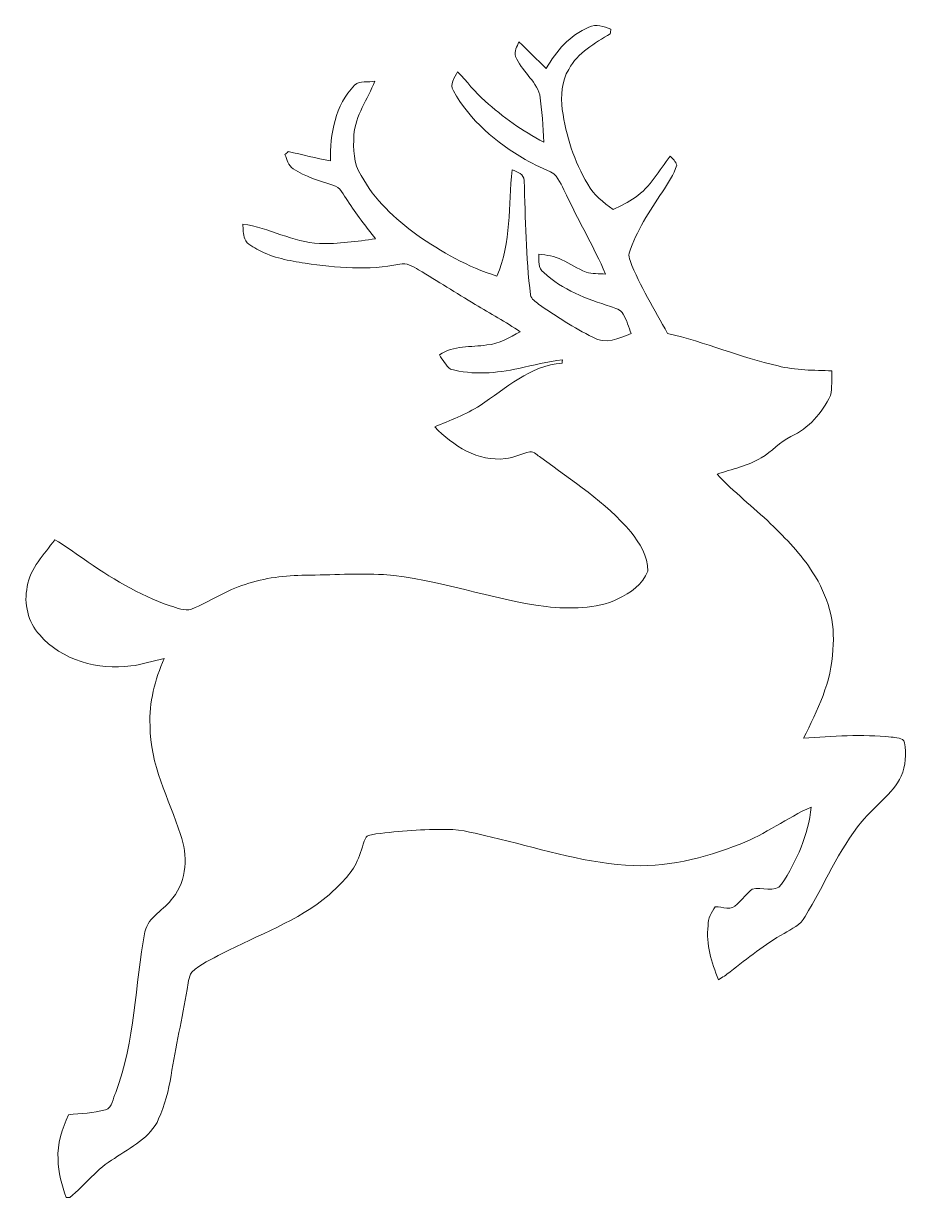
# Model space of a CAD drawing. Header units: centimetres. Extents: x -12.3 to 12.3, y -16.3 to 16.4.
import ezdxf

# ---------------------------------------------------------------- set-up
doc = ezdxf.new("R2010")
doc.units = ezdxf.units.CM
doc.header["$MEASUREMENT"] = 0
doc.layers.add('Layer 1', color=7, linetype='Continuous')

msp = doc.modelspace()

# ---------------------------------------------------------------- linework, layer by layer
at = {"layer": 'Layer 1', "color": 8, "lineweight": 9}
msp.add_open_spline([(3.43644, 16.29203), (3.63011, 16.39893), (3.85589, 16.31391), (4.04462, 16.237), (4.04462, 16.237), (4.0411, 16.20631), (4.03475, 16.14457), (4.03157, 16.11353), (4.03157, 16.11353), (3.59589, 15.85071), (3.12246, 15.58789), (2.87587, 15.11975), (2.87587, 15.11975), (2.65856, 14.7892), (2.65256, 14.37857), (2.69278, 13.99827), (2.69278, 13.99827), (2.79015, 13.26767), (3.02827, 12.55188), (3.40151, 11.91547), (3.40151, 11.91547), (3.56203, 11.61491), (3.84142, 11.40536), (4.11095, 11.20851), (4.11095, 11.20851), (4.31909, 11.31363), (4.53005, 11.41594), (4.72302, 11.54823), (4.72302, 11.54823), (5.14953, 11.83433), (5.39329, 12.30141), (5.69986, 12.69793), (5.69986, 12.69793), (5.76442, 12.62103), (5.86108, 12.554), (5.8826, 12.45169), (5.8826, 12.45169), (5.81134, 12.17618), (5.63389, 11.94017), (5.48325, 11.70275), (5.48325, 11.70275), (5.11636, 11.16758), (4.76464, 10.6109), (4.55474, 9.99283), (4.55474, 9.99283), (4.53781, 9.92298), (4.55756, 9.85102), (4.58049, 9.78469), (4.58049, 9.78469), (4.86201, 9.0742), (5.26206, 8.42121), (5.6293, 7.75375), (5.6293, 7.75375), (6.67458, 7.51704), (7.66201, 7.08453), (8.70764, 6.84958), (8.70764, 6.84958), (9.1973, 6.72329), (9.70812, 6.7307), (10.20977, 6.71341), (10.20977, 6.71341), (10.20412, 6.48305), (10.21612, 6.2488), (10.17132, 6.02197), (10.17132, 6.02197), (9.93496, 5.5376), (9.56454, 5.10545), (9.06677, 4.87791), (9.06677, 4.87791), (8.75139, 4.74033), (8.54113, 4.4514), (8.24162, 4.28877), (8.24162, 4.28877), (7.86344, 4.05488), (7.42212, 3.97339), (7.00761, 3.82945), (7.00761, 3.82945), (7.46974, 3.33098), (8.01408, 2.91823), (8.50232, 2.44692), (8.50232, 2.44692), (8.93166, 2.02782), (9.36381, 1.59954), (9.67743, 1.08308), (9.67743, 1.08308), (10.09441, 0.45619), (10.31631, -0.31145), (10.23623, -1.06534), (10.23623, -1.06534), (10.20377, -1.95116), (9.81325, -2.76326), (9.41496, -3.53584), (9.41496, -3.53584), (10.22988, -3.46952), (11.05114, -3.4226), (11.86712, -3.49986), (11.86712, -3.49986), (11.98459, -3.52314), (12.19838, -3.50515), (12.23824, -3.66143), (12.23824, -3.66143), (12.29116, -3.96976), (12.26152, -4.29819), (12.14476, -4.58994), (12.14476, -4.58994), (11.89428, -5.10394), (11.39475, -5.41756), (11.04938, -5.85782), (11.04938, -5.85782), (10.38087, -6.65334), (10.00022, -7.63018), (9.46294, -8.50824), (9.46294, -8.50824), (9.3437, -8.74355), (9.08935, -8.84762), (8.87697, -8.97744), (8.87697, -8.97744), (8.33899, -9.28083), (7.8578, -9.67065), (7.37238, -10.04953), (7.37238, -10.04953), (7.26937, -10.13102), (7.15895, -10.20299), (7.045, -10.2679), (7.045, -10.2679), (6.85591, -9.78812), (6.69187, -9.28294), (6.75678, -8.75872), (6.75678, -8.75872), (6.74796, -8.56081), (6.85027, -8.39077), (6.95786, -8.23555), (6.95786, -8.23555), (7.15683, -8.22426), (7.41718, -8.36114), (7.56464, -8.16111), (7.56464, -8.16111), (7.71492, -8.03129), (7.83028, -7.86337), (7.9915, -7.74589), (7.9915, -7.74589), (8.24727, -7.64958), (8.62297, -7.87748), (8.80677, -7.60372), (8.80677, -7.60372), (9.23187, -6.9592), (9.55607, -6.22612), (9.63545, -5.45213), (9.63545, -5.45213), (8.95494, -5.75587), (8.35169, -6.21166), (7.65672, -6.48683), (7.65672, -6.48683), (6.63895, -6.87065), (5.55592, -7.16734), (4.45843, -7.07209), (4.45843, -7.07209), (3.17926, -6.98989), (1.95759, -6.57537), (0.71617, -6.29174), (0.71617, -6.29174), (0.30977, -6.20355), (-0.09416, -6.07337), (-0.51432, -6.0769), (-0.51432, -6.0769), (-1.17931, -6.06526), (-1.84465, -6.11782), (-2.50364, -6.2046), (-2.50364, -6.2046), (-2.607, -6.22965), (-2.75234, -6.21307), (-2.7975, -6.32808), (-2.7975, -6.32808), (-2.88852, -6.53128), (-2.92379, -6.75635), (-3.02398, -6.95637), (-3.02398, -6.95637), (-3.19614, -7.33385), (-3.50623, -7.62383), (-3.80927, -7.89688), (-3.80927, -7.89688), (-4.67992, -8.64724), (-5.78941, -9.00919), (-6.792, -9.53835), (-6.792, -9.53835), (-7.08375, -9.69852), (-7.39843, -9.82799), (-7.64326, -10.06011), (-7.64326, -10.06011), (-7.74133, -10.19699), (-7.72969, -10.38149), (-7.77343, -10.53848), (-7.77343, -10.53848), (-7.91313, -11.34175), (-8.08105, -12.13974), (-8.21828, -12.94372), (-8.21828, -12.94372), (-8.28637, -13.35788), (-8.39326, -13.7664), (-8.56365, -14.15128), (-8.56365, -14.15128), (-8.78908, -14.67974), (-9.34823, -14.93762), (-9.79238, -15.25018), (-9.79238, -15.25018), (-10.28274, -15.5257), (-10.61118, -15.99313), (-11.04156, -16.34238), (-11.04156, -16.34238), (-11.04156, -16.34238), (-11.14246, -16.34238), (-11.14246, -16.34238), (-11.14246, -16.34238), (-11.26276, -15.99842), (-11.36612, -15.64317), (-11.36859, -15.27593), (-11.36859, -15.27593), (-11.40175, -14.84166), (-11.25076, -14.42539), (-11.07896, -14.03486), (-11.07896, -14.03486), (-10.73641, -13.99112), (-10.38363, -13.99253), (-10.04955, -13.89834), (-10.04955, -13.89834), (-9.84247, -13.83554), (-9.84565, -13.56955), (-9.75992, -13.40903), (-9.75992, -13.40903), (-9.22441, -11.97358), (-9.22476, -10.42136), (-8.94642, -8.93122), (-8.94642, -8.93122), (-8.85117, -8.49978), (-8.39926, -8.32515), (-8.1696, -7.98225), (-8.1696, -7.98225), (-7.76461, -7.4933), (-7.75685, -6.79374), (-7.95441, -6.21589), (-7.95441, -6.21589), (-8.27614, -5.21894), (-8.81624, -4.26009), (-8.80354, -3.18412), (-8.80354, -3.18412), (-8.83776, -2.53431), (-8.66278, -1.89931), (-8.40914, -1.3077), (-8.40914, -1.3077), (-8.71958, -1.37402), (-9.0205, -1.48162), (-9.33694, -1.51901), (-9.33694, -1.51901), (-10.25134, -1.63578), (-11.26593, -1.36908), (-11.88153, -0.65118), (-11.88153, -0.65118), (-12.20573, -0.29381), (-12.33344, 0.22336), (-12.22654, 0.69326), (-12.22654, 0.69326), (-12.14964, 1.2129), (-11.75453, 1.59073), (-11.46349, 1.99783), (-11.46349, 1.99783), (-11.17915, 1.85743), (-10.93538, 1.6514), (-10.67221, 1.47678), (-10.67221, 1.47678), (-9.91726, 0.94761), (-9.11716, 0.46748), (-8.24509, 0.15739), (-8.24509, 0.15739), (-8.05177, 0.10659), (-7.84963, -0.00418), (-7.64537, 0.06955), (-7.64537, 0.06955), (-7.13349, 0.26957), (-6.6777, 0.5973), (-6.14818, 0.75535), (-6.14818, 0.75535), (-5.60843, 0.9395), (-5.03588, 1.01182), (-4.46684, 1.01252), (-4.46684, 1.01252), (-3.7433, 1.0157), (-3.01975, 1.07426), (-2.29656, 1.02769), (-2.29656, 1.02769), (-0.75068, 0.91833), (0.70664, 0.32813), (2.23876, 0.13552), (2.23876, 0.13552), (2.90797, 0.07237), (3.62129, 0.06249), (4.245, 0.3493), (4.245, 0.3493), (4.58543, 0.51828), (4.94103, 0.75464), (5.07615, 1.12753), (5.07615, 1.12753), (5.08391, 1.53781), (4.85284, 1.90964), (4.60413, 2.21796), (4.60413, 2.21796), (3.89611, 3.05264), (2.96266, 3.64425), (2.09764, 4.29829), (2.09764, 4.29829), (1.99534, 4.34416), (1.91032, 4.46869), (1.78755, 4.44999), (1.78755, 4.44999), (1.55578, 4.40871), (1.34305, 4.28701), (1.1074, 4.26443), (1.1074, 4.26443), (0.34328, 4.1713), (-0.3591, 4.61932), (-0.86428, 5.14919), (-0.86428, 5.14919), (-0.43601, 5.33193), (0.00461, 5.49245), (0.39761, 5.74786), (0.39761, 5.74786), (1.11657, 6.21282), (1.79143, 6.86899), (2.68961, 6.92578), (2.68961, 6.92578), (2.69066, 6.95013), (2.69278, 6.99846), (2.69419, 7.0228), (2.69419, 7.0228), (2.28462, 6.97164), (1.88492, 6.86758), (1.4824, 6.78115), (1.4824, 6.78115), (0.85939, 6.64674), (0.19688, 6.58818), (-0.42472, 6.7561), (-0.42472, 6.7561), (-0.55666, 6.86511), (-0.64026, 7.01786), (-0.73551, 7.15685), (-0.73551, 7.15685), (-0.34428, 7.42849), (0.14643, 7.36605), (0.59199, 7.43308), (0.59199, 7.43308), (0.9296, 7.46201), (1.22381, 7.64474), (1.51627, 7.79856), (1.51627, 7.79856), (1.11516, 8.08113), (0.68195, 8.31291), (0.26285, 8.56655), (0.26285, 8.56655), (-0.26844, 8.87947), (-0.78631, 9.2139), (-1.31478, 9.5314), (-1.31478, 9.5314), (-1.47635, 9.6203), (-1.64921, 9.73954), (-1.84253, 9.68627), (-1.84253, 9.68627), (-2.71107, 9.50177), (-3.60713, 9.58679), (-4.47778, 9.71449), (-4.47778, 9.71449), (-4.92158, 9.78152), (-5.37419, 9.86195), (-5.77248, 10.07962), (-5.77248, 10.07962), (-5.91535, 10.15934), (-6.09103, 10.2299), (-6.16371, 10.38865), (-6.16371, 10.38865), (-6.20921, 10.52271), (-6.20463, 10.66699), (-6.21662, 10.80669), (-6.21662, 10.80669), (-5.48461, 10.70227), (-4.82491, 10.29799), (-4.07879, 10.26165), (-4.07879, 10.26165), (-3.55456, 10.24895), (-3.03457, 10.32268), (-2.51669, 10.39324), (-2.51669, 10.39324), (-2.78021, 10.74601), (-3.06491, 11.08398), (-3.29527, 11.46109), (-3.29527, 11.46109), (-3.41663, 11.6142), (-3.49565, 11.84209), (-3.70449, 11.89325), (-3.70449, 11.89325), (-4.08761, 12.0072), (-4.47708, 12.12502), (-4.81292, 12.34833), (-4.81292, 12.34833), (-4.95227, 12.43476), (-4.98508, 12.60656), (-5.04258, 12.74803), (-5.04258, 12.74803), (-5.01259, 12.77343), (-4.98261, 12.79883), (-4.95262, 12.82423), (-4.95262, 12.82423), (-4.5568, 12.74697), (-4.16839, 12.63373), (-3.77046, 12.56741), (-3.77046, 12.56741), (-3.78916, 13.31141), (-3.64276, 14.12845), (-3.09842, 14.6749), (-3.09842, 14.6749), (-2.95308, 14.82624), (-2.71601, 14.74898), (-2.53256, 14.78779), (-2.53256, 14.78779), (-2.73823, 14.29037), (-3.07725, 13.83423), (-3.11994, 13.28072), (-3.11994, 13.28072), (-3.13723, 12.9029), (-3.13264, 12.48909), (-2.91744, 12.16065), (-2.91744, 12.16065), (-2.54738, 11.48791), (-1.98188, 10.94639), (-1.36028, 10.50577), (-1.36028, 10.50577), (-0.67625, 10.02423), (0.06247, 9.60337), (0.86539, 9.35572), (0.86539, 9.35572), (1.28096, 10.28529), (1.1843, 11.32492), (1.29084, 12.31376), (1.29084, 12.31376), (1.43054, 12.26402), (1.63092, 12.20193), (1.6281, 12.01707), (1.6281, 12.01707), (1.67114, 10.9538), (1.67078, 9.88524), (1.80731, 8.82796), (1.80731, 8.82796), (1.82706, 8.70696), (1.94595, 8.64205), (2.03203, 8.57114), (2.03203, 8.57114), (2.51498, 8.23212), (3.01522, 7.91321), (3.54227, 7.64686), (3.54227, 7.64686), (3.87917, 7.4299), (4.27816, 7.62358), (4.61436, 7.74952), (4.61436, 7.74952), (4.54451, 7.93155), (4.49054, 8.12135), (4.39282, 8.29139), (4.39282, 8.29139), (4.32261, 8.42086), (4.1681, 8.45613), (4.04074, 8.50446), (4.04074, 8.50446), (3.37682, 8.71719), (2.68996, 8.96801), (2.1742, 9.45555), (2.1742, 9.45555), (2.00486, 9.57514), (2.03802, 9.78328), (2.04049, 9.96214), (2.04049, 9.96214), (2.25781, 9.9438), (2.47864, 9.90887), (2.67655, 9.81151), (2.67655, 9.81151), (2.90374, 9.70003), (3.1147, 9.55574), (3.35318, 9.46719), (3.35318, 9.46719), (3.52781, 9.40793), (3.71584, 9.42945), (3.89716, 9.41216), (3.89716, 9.41216), (3.57543, 10.16217), (3.15845, 10.86772), (2.81202, 11.60679), (2.81202, 11.60679), (2.70689, 11.8114), (2.62505, 12.03824), (2.46065, 12.20299), (2.46065, 12.20299), (2.20383, 12.3568), (1.91526, 12.45134), (1.65773, 12.60515), (1.65773, 12.60515), (0.85728, 13.07646), (0.10516, 13.69665), (-0.34323, 14.52462), (-0.34323, 14.52462), (-0.47481, 14.70383), (-0.29595, 14.88904), (-0.22787, 15.05237), (-0.22787, 15.05237), (0.02931, 14.78285), (0.25756, 14.48546), (0.5366, 14.23675), (0.5366, 14.23675), (1.0319, 13.78837), (1.58329, 13.39855), (2.17526, 13.08811), (2.17526, 13.08811), (2.15444, 13.52837), (2.12939, 13.9704), (2.06519, 14.40679), (2.06519, 14.40679), (1.93854, 14.81919), (1.55331, 15.08518), (1.39068, 15.48029), (1.39068, 15.48029), (1.34199, 15.6214), (1.43266, 15.75863), (1.48311, 15.88563), (1.48311, 15.88563), (1.74134, 15.64328), (1.98793, 15.38963), (2.24334, 15.14409), (2.24334, 15.14409), (2.5238, 15.62811), (2.90374, 16.08001), (3.43644, 16.29203)], degree=3, knots=[0, 0, 0, 0, 0.00740741, 0.00740741, 0.00740741, 0.00740741, 0.01481481, 0.01481481, 0.01481481, 0.01481481, 0.02222222, 0.02222222, 0.02222222, 0.02222222, 0.02962963, 0.02962963, 0.02962963, 0.02962963, 0.03703704, 0.03703704, 0.03703704, 0.03703704, 0.04444444, 0.04444444, 0.04444444, 0.04444444, 0.05185185, 0.05185185, 0.05185185, 0.05185185, 0.05925926, 0.05925926, 0.05925926, 0.05925926, 0.06666667, 0.06666667, 0.06666667, 0.06666667, 0.07407407, 0.07407407, 0.07407407, 0.07407407, 0.08148148, 0.08148148, 0.08148148, 0.08148148, 0.08888889, 0.08888889, 0.08888889, 0.08888889, 0.0962963, 0.0962963, 0.0962963, 0.0962963, 0.1037037, 0.1037037, 0.1037037, 0.1037037, 0.11111111, 0.11111111, 0.11111111, 0.11111111, 0.11851852, 0.11851852, 0.11851852, 0.11851852, 0.12592593, 0.12592593, 0.12592593, 0.12592593, 0.13333333, 0.13333333, 0.13333333, 0.13333333, 0.14074074, 0.14074074, 0.14074074, 0.14074074, 0.14814815, 0.14814815, 0.14814815, 0.14814815, 0.15555556, 0.15555556, 0.15555556, 0.15555556, 0.16296296, 0.16296296, 0.16296296, 0.16296296, 0.17037037, 0.17037037, 0.17037037, 0.17037037, 0.17777778, 0.17777778, 0.17777778, 0.17777778, 0.18518519, 0.18518519, 0.18518519, 0.18518519, 0.19259259, 0.19259259, 0.19259259, 0.19259259, 0.2, 0.2, 0.2, 0.2, 0.20740741, 0.20740741, 0.20740741, 0.20740741, 0.21481481, 0.21481481, 0.21481481, 0.21481481, 0.22222222, 0.22222222, 0.22222222, 0.22222222, 0.22962963, 0.22962963, 0.22962963, 0.22962963, 0.23703704, 0.23703704, 0.23703704, 0.23703704, 0.24444444, 0.24444444, 0.24444444, 0.24444444, 0.25185185, 0.25185185, 0.25185185, 0.25185185, 0.25925926, 0.25925926, 0.25925926, 0.25925926, 0.26666667, 0.26666667, 0.26666667, 0.26666667, 0.27407407, 0.27407407, 0.27407407, 0.27407407, 0.28148148, 0.28148148, 0.28148148, 0.28148148, 0.28888889, 0.28888889, 0.28888889, 0.28888889, 0.2962963, 0.2962963, 0.2962963, 0.2962963, 0.3037037, 0.3037037, 0.3037037, 0.3037037, 0.31111111, 0.31111111, 0.31111111, 0.31111111, 0.31851852, 0.31851852, 0.31851852, 0.31851852, 0.32592593, 0.32592593, 0.32592593, 0.32592593, 0.33333333, 0.33333333, 0.33333333, 0.33333333, 0.34074074, 0.34074074, 0.34074074, 0.34074074, 0.34814815, 0.34814815, 0.34814815, 0.34814815, 0.35555556, 0.35555556, 0.35555556, 0.35555556, 0.36296296, 0.36296296, 0.36296296, 0.36296296, 0.37037037, 0.37037037, 0.37037037, 0.37037037, 0.37777778, 0.37777778, 0.37777778, 0.37777778, 0.38518519, 0.38518519, 0.38518519, 0.38518519, 0.39259259, 0.39259259, 0.39259259, 0.39259259, 0.4, 0.4, 0.4, 0.4, 0.40740741, 0.40740741, 0.40740741, 0.40740741, 0.41481481, 0.41481481, 0.41481481, 0.41481481, 0.42222222, 0.42222222, 0.42222222, 0.42222222, 0.42962963, 0.42962963, 0.42962963, 0.42962963, 0.43703704, 0.43703704, 0.43703704, 0.43703704, 0.44444444, 0.44444444, 0.44444444, 0.44444444, 0.45185185, 0.45185185, 0.45185185, 0.45185185, 0.45925926, 0.45925926, 0.45925926, 0.45925926, 0.46666667, 0.46666667, 0.46666667, 0.46666667, 0.47407407, 0.47407407, 0.47407407, 0.47407407, 0.48148148, 0.48148148, 0.48148148, 0.48148148, 0.48888889, 0.48888889, 0.48888889, 0.48888889, 0.4962963, 0.4962963, 0.4962963, 0.4962963, 0.5037037, 0.5037037, 0.5037037, 0.5037037, 0.51111111, 0.51111111, 0.51111111, 0.51111111, 0.51851852, 0.51851852, 0.51851852, 0.51851852, 0.52592593, 0.52592593, 0.52592593, 0.52592593, 0.53333333, 0.53333333, 0.53333333, 0.53333333, 0.54074074, 0.54074074, 0.54074074, 0.54074074, 0.54814815, 0.54814815, 0.54814815, 0.54814815, 0.55555556, 0.55555556, 0.55555556, 0.55555556, 0.56296296, 0.56296296, 0.56296296, 0.56296296, 0.57037037, 0.57037037, 0.57037037, 0.57037037, 0.57777778, 0.57777778, 0.57777778, 0.57777778, 0.58518519, 0.58518519, 0.58518519, 0.58518519, 0.59259259, 0.59259259, 0.59259259, 0.59259259, 0.6, 0.6, 0.6, 0.6, 0.60740741, 0.60740741, 0.60740741, 0.60740741, 0.61481481, 0.61481481, 0.61481481, 0.61481481, 0.62222222, 0.62222222, 0.62222222, 0.62222222, 0.62962963, 0.62962963, 0.62962963, 0.62962963, 0.63703704, 0.63703704, 0.63703704, 0.63703704, 0.64444444, 0.64444444, 0.64444444, 0.64444444, 0.65185185, 0.65185185, 0.65185185, 0.65185185, 0.65925926, 0.65925926, 0.65925926, 0.65925926, 0.66666667, 0.66666667, 0.66666667, 0.66666667, 0.67407407, 0.67407407, 0.67407407, 0.67407407, 0.68148148, 0.68148148, 0.68148148, 0.68148148, 0.68888889, 0.68888889, 0.68888889, 0.68888889, 0.6962963, 0.6962963, 0.6962963, 0.6962963, 0.7037037, 0.7037037, 0.7037037, 0.7037037, 0.71111111, 0.71111111, 0.71111111, 0.71111111, 0.71851852, 0.71851852, 0.71851852, 0.71851852, 0.72592593, 0.72592593, 0.72592593, 0.72592593, 0.73333333, 0.73333333, 0.73333333, 0.73333333, 0.74074074, 0.74074074, 0.74074074, 0.74074074, 0.74814815, 0.74814815, 0.74814815, 0.74814815, 0.75555556, 0.75555556, 0.75555556, 0.75555556, 0.76296296, 0.76296296, 0.76296296, 0.76296296, 0.77037037, 0.77037037, 0.77037037, 0.77037037, 0.77777778, 0.77777778, 0.77777778, 0.77777778, 0.78518519, 0.78518519, 0.78518519, 0.78518519, 0.79259259, 0.79259259, 0.79259259, 0.79259259, 0.8, 0.8, 0.8, 0.8, 0.80740741, 0.80740741, 0.80740741, 0.80740741, 0.81481481, 0.81481481, 0.81481481, 0.81481481, 0.82222222, 0.82222222, 0.82222222, 0.82222222, 0.82962963, 0.82962963, 0.82962963, 0.82962963, 0.83703704, 0.83703704, 0.83703704, 0.83703704, 0.84444444, 0.84444444, 0.84444444, 0.84444444, 0.85185185, 0.85185185, 0.85185185, 0.85185185, 0.85925926, 0.85925926, 0.85925926, 0.85925926, 0.86666667, 0.86666667, 0.86666667, 0.86666667, 0.87407407, 0.87407407, 0.87407407, 0.87407407, 0.88148148, 0.88148148, 0.88148148, 0.88148148, 0.88888889, 0.88888889, 0.88888889, 0.88888889, 0.8962963, 0.8962963, 0.8962963, 0.8962963, 0.9037037, 0.9037037, 0.9037037, 0.9037037, 0.91111111, 0.91111111, 0.91111111, 0.91111111, 0.91851852, 0.91851852, 0.91851852, 0.91851852, 0.92592593, 0.92592593, 0.92592593, 0.92592593, 0.93333333, 0.93333333, 0.93333333, 0.93333333, 0.94074074, 0.94074074, 0.94074074, 0.94074074, 0.94814815, 0.94814815, 0.94814815, 0.94814815, 0.95555556, 0.95555556, 0.95555556, 0.95555556, 0.96296296, 0.96296296, 0.96296296, 0.96296296, 0.97037037, 0.97037037, 0.97037037, 0.97037037, 0.97777778, 0.97777778, 0.97777778, 0.97777778, 0.98518519, 0.98518519, 0.98518519, 0.98518519, 1, 1, 1, 1], dxfattribs=at)

doc.saveas('drawing.dxf')
